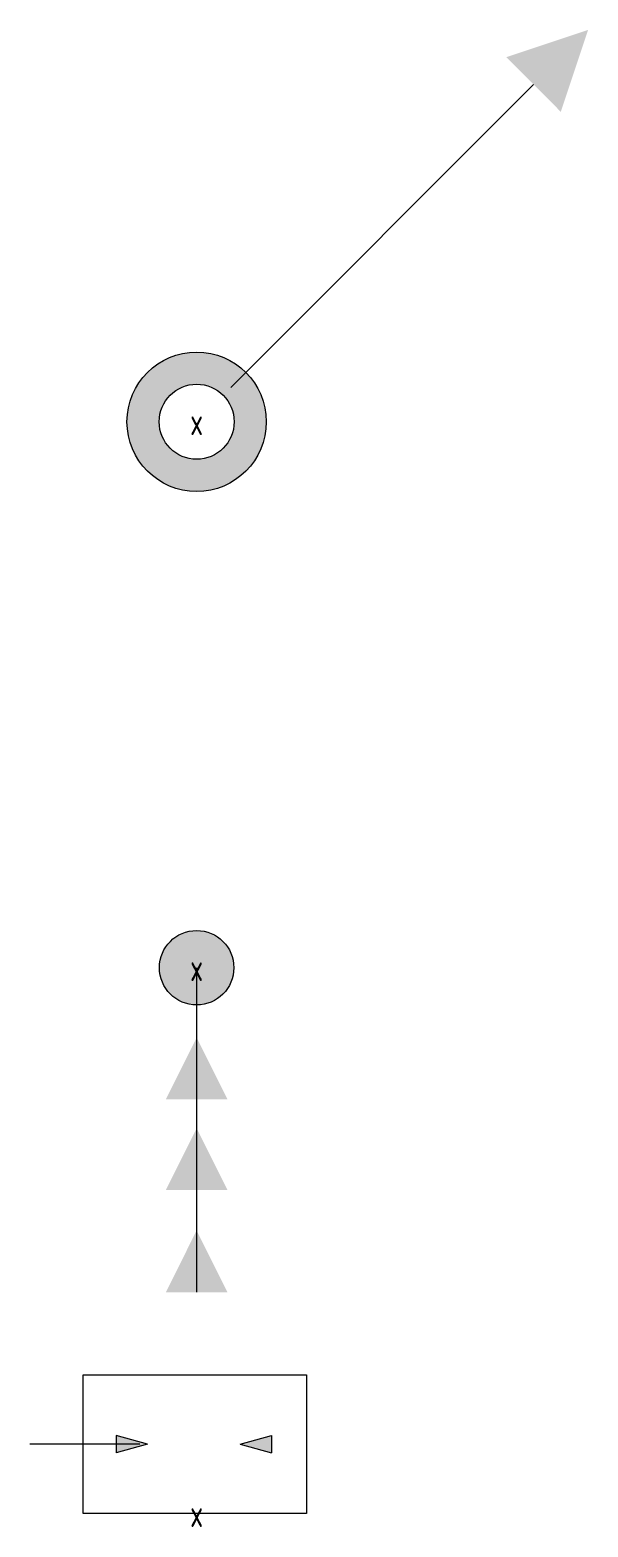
# Model space of a CAD drawing. Header units: metres. Extents: x -162 to 83385, y -62392 to -1971.
# Drawn here: x 68645 to 69687, y -11374 to -8582 of the extents above; entities that cross this region are included whole.
import ezdxf
from ezdxf.enums import TextEntityAlignment as Align

# ---------------------------------------------------------------- set-up
doc = ezdxf.new("R2010")
doc.units = ezdxf.units.M
doc.header["$LTSCALE"] = 0.5
for name, color, linetype, lineweight in [('ELIN_Attribut_01_Produkt_ID', 7, 'Continuous', 0), ('ELIN_Attribut_02_Stromkreis', 7, 'Continuous', 0), ('ELIN_Attribut_03_Verteilerbereich', 7, 'Continuous', 0), ('ELIN_Attribut_04_Montagehoehe', 7, 'Continuous', 0), ('ELIN_Attribut_05_Montageart', 7, 'Continuous', 0), ('ELIN_Attribut_06_Tuernummer', 7, 'Continuous', 0), ('ELIN_Attribut_07_Bemerkung', 7, 'Continuous', 0), ('ELIN_Attribut_08_Adresse', 7, 'Continuous', 0), ('ELIN_Attribut_10_AKZ1', 7, 'Continuous', 0), ('ELIN_Attribut_11_AKZ2', 7, 'Continuous', 0), ('ELIN_Attribut_12_Sonstiges1', 7, 'Continuous', 0), ('ELIN_Attribut_13_Sonstiges2', 7, 'Continuous', 0), ('ELIN_Attribut_14_Bauteil', 7, 'Continuous', 0), ('ELIN_Attribut_15_Ebene', 7, 'Continuous', 0), ('ELIN_Attribut_16_Raumnummer', 7, 'Continuous', 0), ('ELIN_Attribut_17_Raumname', 7, 'Continuous', 0), ('ELIN_Attribut_18_Montageabschnitt', 7, 'Continuous', 0), ('ELIN_Attribut_Basispunkt', 2, 'Continuous', 0), ('ELIN_Attribute_GEMOS', 11, 'Continuous', 0), ('ELIN_EUB_DE_Blitzschutz', 5, 'Continuous', 0)]:
    doc.layers.add(name, color=color, linetype=linetype, lineweight=lineweight)
doc.layers.get('0').off()
doc.styles.add('ELIN_Attribute', font='isocp.shx', dxfattribs={"width": 0.8})

# ---------------------------------------------------------------- blocks, each defined once
blk = doc.blocks.new('ELIN_EUB_FANGSTANGE')
h = blk.add_hatch(color=0)
h.paths.add_polyline_path([(130, 0, 1), (-130, 0, 1)])
h.paths.add_polyline_path([(-70, 0, -1), (70, 0, -1)], flags=16)
at = {"color": 0}
blk.add_line((63.6, 63.6), (628.8, 628.8), dxfattribs=at)
for radius in [130, 70]:
    blk.add_circle((0, 0), radius, dxfattribs=at)
blk.add_solid([(577.9, 679.7), (730.6, 730.6), (679.7, 577.9)], dxfattribs=at)
at = {"layer": 'ELIN_Attribut_01_Produkt_ID', "style": 'ELIN_Attribute', "width": 0.8, "flags": 8}
blk.add_attdef('01_PRODUKT_ID', (-540.5, -335.5, 0), '', height=150, dxfattribs=at)
at = {"layer": 'ELIN_Attribut_02_Stromkreis', "style": 'ELIN_Attribute', "width": 0.8, "flags": 8}
blk.add_attdef('02_STROMKREIS', (-247.5, -604.4, 0), '', height=150, dxfattribs=at)
at = {"layer": 'ELIN_Attribut_03_Verteilerbereich', "style": 'ELIN_Attribute', "width": 0.8, "flags": 8}
blk.add_attdef('03_VERTEILERBEREICH', (-247.5, -804.4, 0), '', height=125, dxfattribs=at)
at = {"layer": 'ELIN_Attribut_04_Montagehoehe', "style": 'ELIN_Attribute', "width": 0.8, "flags": 8}
blk.add_attdef('04_MONTAGEHOEHE', text='', height=125, dxfattribs=at).set_placement((-308.5, -14.6, 0), align=Align.RIGHT)
at = {"layer": 'ELIN_Attribut_05_Montageart', "style": 'ELIN_Attribute', "width": 0.8, "flags": 8}
blk.add_attdef('05_MONTAGEART', (434, -14.6, 0), '', height=125, dxfattribs=at)
at = {"layer": 'ELIN_Attribut_06_Tuernummer', "style": 'ELIN_Attribute', "width": 0.8, "flags": 8}
blk.add_attdef('06_TUERNUMMER', text='', height=125, dxfattribs=at).set_placement((-308.5, -214.6, 0), align=Align.RIGHT)
at = {"layer": 'ELIN_Attribut_07_Bemerkung', "style": 'ELIN_Attribute', "width": 0.8, "flags": 8}
blk.add_attdef('07_BEMERKUNG', (-247.5, -1004.4, 0), '', height=125, dxfattribs=at)
at = {"layer": 'ELIN_Attribut_08_Adresse', "style": 'ELIN_Attribute', "width": 0.8, "flags": 8}
blk.add_attdef('08_ADRESSE', (-247.5, -1204.4, 0), '', height=125, dxfattribs=at)
at = {"layer": 'ELIN_Attribut_10_AKZ1', "style": 'ELIN_Attribute', "width": 0.8, "flags": 8}
blk.add_attdef('10_AKZ1', (-247.5, -1604.4, 0), '', height=125, dxfattribs=at)
at = {"layer": 'ELIN_Attribut_11_AKZ2', "style": 'ELIN_Attribute', "width": 0.8, "flags": 8}
blk.add_attdef('11_AKZ2', (-247.5, -1804.4, 0), '', height=125, dxfattribs=at)
at = {"layer": 'ELIN_Attribut_12_Sonstiges1', "style": 'ELIN_Attribute', "width": 0.8, "flags": 8}
blk.add_attdef('12_SONSTIGES1', (-247.5, -2004.4, 0), '', height=125, dxfattribs=at)
at = {"layer": 'ELIN_Attribut_13_Sonstiges2', "style": 'ELIN_Attribute', "width": 0.8, "flags": 8}
blk.add_attdef('13_SONSTIGES2', (-247.5, -2204.4, 0), '', height=125, dxfattribs=at)
at = {"layer": 'ELIN_Attribut_14_Bauteil', "style": 'ELIN_Attribute', "width": 0.8, "flags": 8}
blk.add_attdef('14_BAUTEIL', (-247.5, -2404.4, 0), '', height=125, dxfattribs=at)
at = {"layer": 'ELIN_Attribut_15_Ebene', "style": 'ELIN_Attribute', "width": 0.8, "flags": 8}
blk.add_attdef('15_EBENE', (-247.5, -2604.4, 0), '', height=125, dxfattribs=at)
at = {"layer": 'ELIN_Attribut_16_Raumnummer', "style": 'ELIN_Attribute', "width": 0.8, "flags": 8}
blk.add_attdef('16_RAUMNUMMER', (-247.5, -2804.4, 0), '', height=125, dxfattribs=at)
at = {"layer": 'ELIN_Attribut_17_Raumname', "style": 'ELIN_Attribute', "width": 0.8, "flags": 8}
blk.add_attdef('17_RAUMNAME', (-247.5, -3004.4, 0), '', height=125, dxfattribs=at)
at = {"layer": 'ELIN_Attribut_18_Montageabschnitt', "style": 'ELIN_Attribute', "width": 0.8, "flags": 8}
blk.add_attdef('18_MONTAGEABSCHNITT', (-247.5, -3204.4, 0), '', height=125, dxfattribs=at)
at = {"layer": 'ELIN_Attribut_Basispunkt', "style": 'ELIN_Attribute', "width": 0.8, "flags": 8}
blk.add_attdef('Basispunkt', text='', height=50, dxfattribs=at).set_placement((0, 0), align=Align.MIDDLE)
at = {"layer": 'ELIN_Attribute_GEMOS', "style": 'ELIN_Attribute', "width": 0.6}
for tag, p in [('G01_PRO02ID', (1620.5, 183.6)), ('G02_BEZEICHNUNG', (1620.5, -14.6, 0)), ('G03_DESCRIPTION', (1620.5, -204.4, 0)), ('G04_GEMOS-SYMBOL', (1623.8, -404.4, 0)), ('G05_GEMOS-TYP', (1623.8, -604.4, 0)), ('G06_ORTSKENNUNG', (1620.5, -804.4, 0)), ('G08_FREI1', (1620.5, -1004.4, 0)), ('G08_FREI2', (1620.5, -1204.4, 0))]:
    blk.add_attdef(tag, p, '', height=125, dxfattribs=at)
blk = doc.blocks.new('ELIN_EUB_TIEFENERDER')
blk.add_hatch(color=0).paths.add_polyline_path([(-69.4, 0, 1), (69.4, 0, 1)])
at = {"color": 0}
blk.add_line((0, 0), (0, -605.2), dxfattribs=at)
blk.add_circle((0, 0), 69.4, dxfattribs=at)
for points in [[(-57.6, -245.4), (0, -130.2), (57.6, -245.4)], [(-57.6, -414.5), (0, -299.3), (57.6, -414.5)], [(-57.6, -605.2), (0, -490), (57.6, -605.2)]]:
    blk.add_solid(points, dxfattribs=at)
at = {"layer": 'ELIN_Attribut_01_Produkt_ID', "style": 'ELIN_Attribute', "width": 0.8, "flags": 8}
blk.add_attdef('01_PRODUKT_ID', (-540.5, -843.5, 0), '', height=150, dxfattribs=at)
at = {"layer": 'ELIN_Attribut_02_Stromkreis', "style": 'ELIN_Attribute', "width": 0.8, "flags": 8}
blk.add_attdef('02_STROMKREIS', (-247.5, -1204.4, 0), '', height=150, dxfattribs=at)
at = {"layer": 'ELIN_Attribut_03_Verteilerbereich', "style": 'ELIN_Attribute', "width": 0.8, "flags": 8}
blk.add_attdef('03_VERTEILERBEREICH', (-247.5, -1404.4, 0), '', height=125, dxfattribs=at)
at = {"layer": 'ELIN_Attribut_04_Montagehoehe', "style": 'ELIN_Attribute', "width": 0.8, "flags": 8}
blk.add_attdef('04_MONTAGEHOEHE', text='', height=125, dxfattribs=at).set_placement((-308.5, -14.6, 0), align=Align.RIGHT)
at = {"layer": 'ELIN_Attribut_05_Montageart', "style": 'ELIN_Attribute', "width": 0.8, "flags": 8}
blk.add_attdef('05_MONTAGEART', (434, -14.6, 0), '', height=125, dxfattribs=at)
at = {"layer": 'ELIN_Attribut_06_Tuernummer', "style": 'ELIN_Attribute', "width": 0.8, "flags": 8}
blk.add_attdef('06_TUERNUMMER', text='', height=125, dxfattribs=at).set_placement((-308.5, -214.6, 0), align=Align.RIGHT)
at = {"layer": 'ELIN_Attribut_07_Bemerkung', "style": 'ELIN_Attribute', "width": 0.8, "flags": 8}
blk.add_attdef('07_BEMERKUNG', (-247.5, -1604.4, 0), '', height=125, dxfattribs=at)
at = {"layer": 'ELIN_Attribut_08_Adresse', "style": 'ELIN_Attribute', "width": 0.8, "flags": 8}
blk.add_attdef('08_ADRESSE', (-247.5, -1804.4, 0), '', height=125, dxfattribs=at)
at = {"layer": 'ELIN_Attribut_10_AKZ1', "style": 'ELIN_Attribute', "width": 0.8, "flags": 8}
blk.add_attdef('10_AKZ1', (-247.5, -2204.4, 0), '', height=125, dxfattribs=at)
at = {"layer": 'ELIN_Attribut_11_AKZ2', "style": 'ELIN_Attribute', "width": 0.8, "flags": 8}
blk.add_attdef('11_AKZ2', (-247.5, -2404.4, 0), '', height=125, dxfattribs=at)
at = {"layer": 'ELIN_Attribut_12_Sonstiges1', "style": 'ELIN_Attribute', "width": 0.8, "flags": 8}
blk.add_attdef('12_SONSTIGES1', (-247.5, -2604.4, 0), '', height=125, dxfattribs=at)
at = {"layer": 'ELIN_Attribut_13_Sonstiges2', "style": 'ELIN_Attribute', "width": 0.8, "flags": 8}
blk.add_attdef('13_SONSTIGES2', (-247.5, -2804.4, 0), '', height=125, dxfattribs=at)
at = {"layer": 'ELIN_Attribut_14_Bauteil', "style": 'ELIN_Attribute', "width": 0.8, "flags": 8}
blk.add_attdef('14_BAUTEIL', (-247.5, -3004.4, 0), '', height=125, dxfattribs=at)
at = {"layer": 'ELIN_Attribut_15_Ebene', "style": 'ELIN_Attribute', "width": 0.8, "flags": 8}
blk.add_attdef('15_EBENE', (-247.5, -3204.4, 0), '', height=125, dxfattribs=at)
at = {"layer": 'ELIN_Attribut_16_Raumnummer', "style": 'ELIN_Attribute', "width": 0.8, "flags": 8}
blk.add_attdef('16_RAUMNUMMER', (-247.5, -3404.4, 0), '', height=125, dxfattribs=at)
at = {"layer": 'ELIN_Attribut_17_Raumname', "style": 'ELIN_Attribute', "width": 0.8, "flags": 8}
blk.add_attdef('17_RAUMNAME', (-247.5, -3604.4, 0), '', height=125, dxfattribs=at)
at = {"layer": 'ELIN_Attribut_18_Montageabschnitt', "style": 'ELIN_Attribute', "width": 0.8, "flags": 8}
blk.add_attdef('18_MONTAGEABSCHNITT', (-247.5, -3804.4, 0), '', height=125, dxfattribs=at)
at = {"layer": 'ELIN_Attribut_Basispunkt', "style": 'ELIN_Attribute', "width": 0.8, "flags": 8}
blk.add_attdef('Basispunkt', text='', height=50, dxfattribs=at).set_placement((0, 0), align=Align.MIDDLE)
at = {"layer": 'ELIN_Attribute_GEMOS', "style": 'ELIN_Attribute', "width": 0.6}
for tag, p in [('G01_PRO02ID', (1620.5, 183.6)), ('G02_BEZEICHNUNG', (1620.5, -14.6, 0)), ('G03_DESCRIPTION', (1620.5, -204.4, 0)), ('G04_GEMOS-SYMBOL', (1623.8, -404.4, 0)), ('G05_GEMOS-TYP', (1623.8, -604.4, 0)), ('G06_ORTSKENNUNG', (1620.5, -804.4, 0)), ('G08_FREI1', (1620.5, -1004.4, 0)), ('G08_FREI2', (1620.5, -1204.4, 0))]:
    blk.add_attdef(tag, p, '', height=125, dxfattribs=at)
blk = doc.blocks.new('ELIN_EUB_GESCHLOSSENE_FUNKENSTRECKE')
for points in [[(-150.5, 145.6), (-150.5, 113.2), (-91.5, 129.3)], [(81, 129.3), (140, 113.2), (140, 145.6)]]:
    blk.add_hatch(color=0).paths.add_polyline_path(points)
at = {"color": 0}
for p, q in [((-211.9, 0), (-211.9, 258.7)), ((-211.9, 258.7), (204.9, 258.7)), ((204.9, 258.7), (204.9, 0)), ((-91.5, 129.3), (-150.5, 145.6)), ((-150.5, 145.6), (-150.5, 113.2)), ((81, 129.3), (140, 145.6)), ((140, 145.6), (140, 113.2)), ((-105.8, 129.4), (-311.2, 129.4)), ((-91.5, 129.3), (-150.5, 113.2)), ((81, 129.3), (140, 113.2)), ((204.9, 0), (-211.9, 0))]:
    blk.add_line(p, q, dxfattribs=at)
at = {"layer": 'ELIN_Attribut_01_Produkt_ID', "style": 'ELIN_Attribute', "width": 0.8, "flags": 8}
blk.add_attdef('01_PRODUKT_ID', (-540.5, -297, 0), '', height=150, dxfattribs=at)
at = {"layer": 'ELIN_Attribut_02_Stromkreis', "style": 'ELIN_Attribute', "width": 0.8, "flags": 8}
blk.add_attdef('02_STROMKREIS', (-247.5, -604.4, 0), '', height=150, dxfattribs=at)
at = {"layer": 'ELIN_Attribut_03_Verteilerbereich', "style": 'ELIN_Attribute', "width": 0.8, "flags": 8}
blk.add_attdef('03_VERTEILERBEREICH', (-247.5, -804.4, 0), '', height=125, dxfattribs=at)
at = {"layer": 'ELIN_Attribut_04_Montagehoehe', "style": 'ELIN_Attribute', "width": 0.8, "flags": 8}
blk.add_attdef('04_MONTAGEHOEHE', text='', height=125, dxfattribs=at).set_placement((-400, -14.6, 0), align=Align.RIGHT)
at = {"layer": 'ELIN_Attribut_05_Montageart', "style": 'ELIN_Attribute', "width": 0.8, "flags": 8}
blk.add_attdef('05_MONTAGEART', (434, -14.6, 0), '', height=125, dxfattribs=at)
at = {"layer": 'ELIN_Attribut_06_Tuernummer', "style": 'ELIN_Attribute', "width": 0.8, "flags": 8}
blk.add_attdef('06_TUERNUMMER', text='', height=125, dxfattribs=at).set_placement((-400, -214.6, 0), align=Align.RIGHT)
at = {"layer": 'ELIN_Attribut_07_Bemerkung', "style": 'ELIN_Attribute', "width": 0.8, "flags": 8}
blk.add_attdef('07_BEMERKUNG', (-247.5, -1004.4, 0), '', height=125, dxfattribs=at)
at = {"layer": 'ELIN_Attribut_08_Adresse', "style": 'ELIN_Attribute', "width": 0.8, "flags": 8}
blk.add_attdef('08_ADRESSE', (-247.5, -1204.4, 0), '', height=125, dxfattribs=at)
at = {"layer": 'ELIN_Attribut_10_AKZ1', "style": 'ELIN_Attribute', "width": 0.8, "flags": 8}
blk.add_attdef('10_AKZ1', (-247.5, -1604.4, 0), '', height=125, dxfattribs=at)
at = {"layer": 'ELIN_Attribut_11_AKZ2', "style": 'ELIN_Attribute', "width": 0.8, "flags": 8}
blk.add_attdef('11_AKZ2', (-247.5, -1804.4, 0), '', height=125, dxfattribs=at)
at = {"layer": 'ELIN_Attribut_12_Sonstiges1', "style": 'ELIN_Attribute', "width": 0.8, "flags": 8}
blk.add_attdef('12_SONSTIGES1', (-247.5, -2004.4, 0), '', height=125, dxfattribs=at)
at = {"layer": 'ELIN_Attribut_13_Sonstiges2', "style": 'ELIN_Attribute', "width": 0.8, "flags": 8}
blk.add_attdef('13_SONSTIGES2', (-247.5, -2204.4, 0), '', height=125, dxfattribs=at)
at = {"layer": 'ELIN_Attribut_14_Bauteil', "style": 'ELIN_Attribute', "width": 0.8, "flags": 8}
blk.add_attdef('14_BAUTEIL', (-247.5, -2404.4, 0), '', height=125, dxfattribs=at)
at = {"layer": 'ELIN_Attribut_15_Ebene', "style": 'ELIN_Attribute', "width": 0.8, "flags": 8}
blk.add_attdef('15_EBENE', (-247.5, -2604.4, 0), '', height=125, dxfattribs=at)
at = {"layer": 'ELIN_Attribut_16_Raumnummer', "style": 'ELIN_Attribute', "width": 0.8, "flags": 8}
blk.add_attdef('16_RAUMNUMMER', (-247.5, -2804.4, 0), '', height=125, dxfattribs=at)
at = {"layer": 'ELIN_Attribut_17_Raumname', "style": 'ELIN_Attribute', "width": 0.8, "flags": 8}
blk.add_attdef('17_RAUMNAME', (-247.5, -3004.4, 0), '', height=125, dxfattribs=at)
at = {"layer": 'ELIN_Attribut_18_Montageabschnitt', "style": 'ELIN_Attribute', "width": 0.8, "flags": 8}
blk.add_attdef('18_MONTAGEABSCHNITT', (-247.5, -3204.4, 0), '', height=125, dxfattribs=at)
at = {"layer": 'ELIN_Attribut_Basispunkt', "style": 'ELIN_Attribute', "width": 0.8, "flags": 8}
blk.add_attdef('Basispunkt', text='', height=50, dxfattribs=at).set_placement((0, 0), align=Align.MIDDLE)
at = {"layer": 'ELIN_Attribute_GEMOS', "style": 'ELIN_Attribute', "width": 0.6}
for tag, p in [('G01_PRO02ID', (1620.5, 183.6)), ('G02_BEZEICHNUNG', (1620.5, -14.6, 0)), ('G03_DESCRIPTION', (1620.5, -204.4, 0)), ('G04_GEMOS-SYMBOL', (1623.8, -404.4, 0)), ('G05_GEMOS-TYP', (1623.8, -604.4, 0)), ('G06_ORTSKENNUNG', (1620.5, -804.4, 0)), ('G08_FREI1', (1620.5, -1004.4, 0)), ('G08_FREI2', (1620.5, -1204.4, 0))]:
    blk.add_attdef(tag, p, '', height=125, dxfattribs=at)

msp = doc.modelspace()

# ---------------------------------------------------------------- block references
at = {"layer": 'ELIN_EUB_DE_Blitzschutz', "lineweight": 0}
ref = msp.add_blockref('ELIN_EUB_FANGSTANGE', (68956.2, -9312.8), dxfattribs=at)
ref.add_attrib('Basispunkt', 'x', dxfattribs={"layer": 'ELIN_Attribut_Basispunkt', "height": 50, "style": 'ELIN_Attribute', "width": 0.8}).set_placement((68956.2, -9312.8), align=Align.MIDDLE)
ref = msp.add_blockref('ELIN_EUB_TIEFENERDER', (68956.2, -10330.7), dxfattribs=at)
ref.add_attrib('Basispunkt', 'x', dxfattribs={"layer": 'ELIN_Attribut_Basispunkt', "height": 50, "style": 'ELIN_Attribute', "width": 0.8}).set_placement((68956.2, -10330.7), align=Align.MIDDLE)
ref = msp.add_blockref('ELIN_EUB_GESCHLOSSENE_FUNKENSTRECKE', (68956.2, -11348.6), dxfattribs=at)
ref.add_attrib('Basispunkt', 'x', dxfattribs={"layer": 'ELIN_Attribut_Basispunkt', "height": 50, "style": 'ELIN_Attribute', "width": 0.8}).set_placement((68956.2, -11348.6), align=Align.MIDDLE)

doc.saveas('drawing.dxf')
